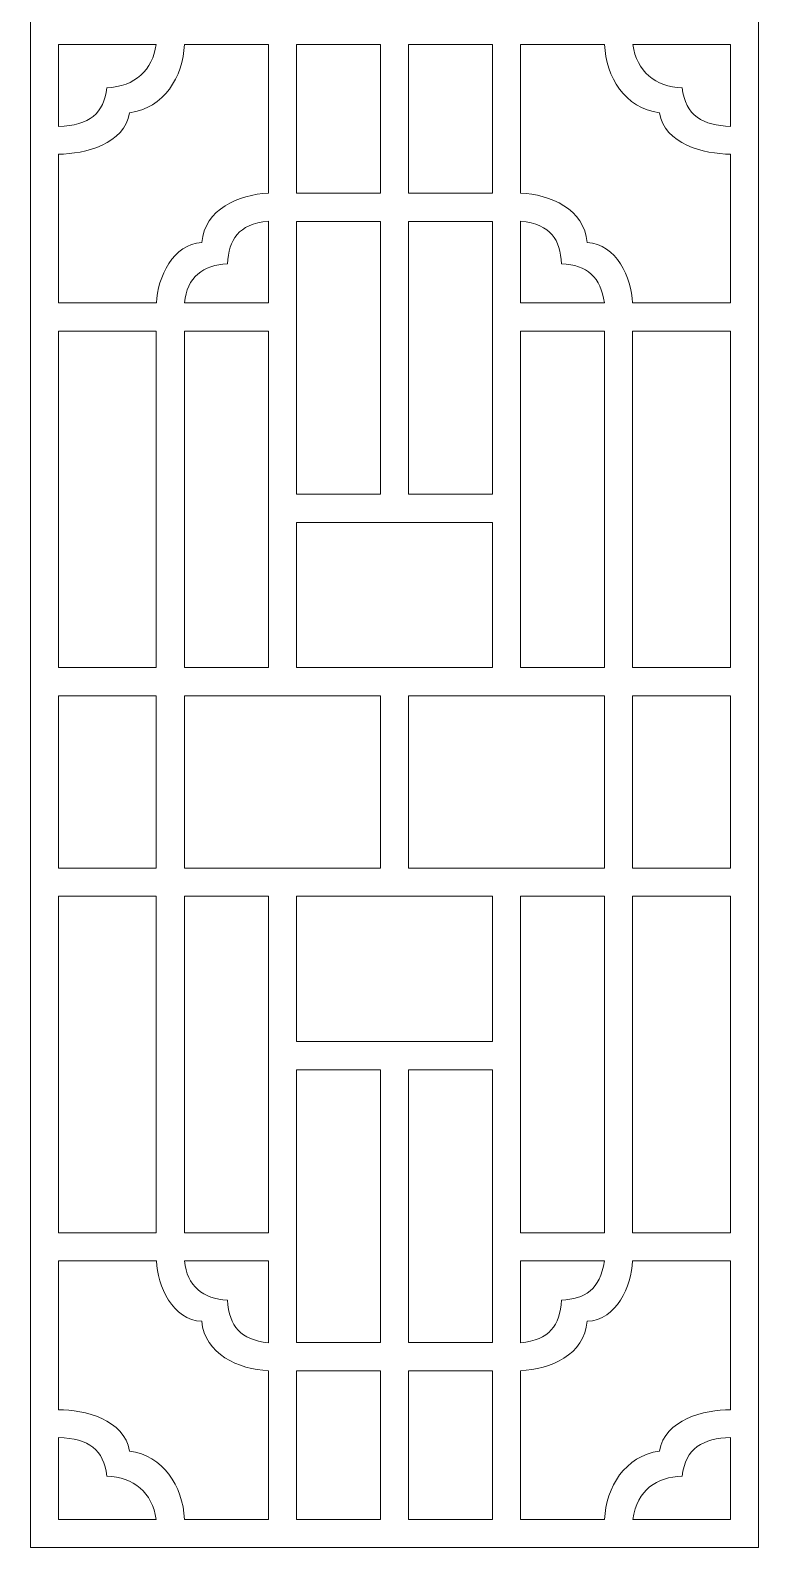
# Model space of a CAD drawing. Header units: centimetres. Extents: x -27.5 to -18.9, y -9.5 to 9.5.
# Drawn here: x -22.92 to -18.87, y -9.5 to -1.06 of the extents above; entities that cross this region are included whole.
import ezdxf

# ---------------------------------------------------------------- set-up
doc = ezdxf.new("R2010")
doc.units = ezdxf.units.CM
doc.header["$MEASUREMENT"] = 0
doc.layers.add('layer 1', color=7, linetype='Continuous')

msp = doc.modelspace()

# ---------------------------------------------------------------- linework, layer by layer
at = {"layer": 'layer 1', "color": 7, "lineweight": 9}
for points, knots in [([(-22.92398, -0.97946), (-22.92398, -0.97946), (-22.92398, -0.97946), (-22.92398, -0.97946), (-22.92398, -0.97946), (-22.92398, -0.97946), (-22.92398, -9.5), (-22.92398, -9.5), (-22.92398, -9.5), (-22.92398, -9.5), (-22.76713, -9.5), (-22.76713, -9.5), (-22.76713, -9.5), (-21.52085, -9.5), (-20.27451, -9.5), (-19.0282, -9.5), (-19.0282, -9.5), (-19.0282, -9.5), (-18.87133, -9.5), (-18.87133, -9.5), (-18.87133, -9.5), (-18.87133, -9.5), (-18.87133, -0.97946), (-18.87133, -0.97946), (-18.87133, -0.97946), (-18.87133, -0.97946), (-18.87133, 0.97946), (-18.87133, 0.97946), (-18.87133, 0.97946), (-18.87133, 0.97946), (-18.87133, 9.5), (-18.87133, 9.5), (-18.87133, 9.5), (-20.22222, 9.5), (-21.57308, 9.5), (-22.92398, 9.5), (-22.92398, 9.5), (-22.92398, 9.5), (-22.92398, 0.97946), (-22.92398, 0.97946), (-22.92398, 0.97946), (-22.92398, 0.97946), (-22.92398, -0.97946), (-22.92398, -0.97946)], [0, 0, 0, 0, 0.0833333, 0.0833333, 0.0833333, 0.0833333, 0.1666667, 0.1666667, 0.1666667, 0.1666667, 0.25, 0.25, 0.25, 0.25, 0.3333333, 0.3333333, 0.3333333, 0.3333333, 0.4166667, 0.4166667, 0.4166667, 0.4166667, 0.5, 0.5, 0.5, 0.5, 0.5833333, 0.5833333, 0.5833333, 0.5833333, 0.6666667, 0.6666667, 0.6666667, 0.6666667, 0.75, 0.75, 0.75, 0.75, 0.8333333, 0.8333333, 0.8333333, 0.8333333, 1, 1, 1, 1]), ([(-22.76713, -2.57464), (-22.76713, -2.57464), (-22.76713, -2.57464), (-22.76713, -2.57464), (-22.76713, -2.57464), (-22.76713, -2.57464), (-22.22254, -2.57464), (-22.22254, -2.57464), (-22.22254, -2.57464), (-22.21572, -2.43202), (-22.13002, -2.24451), (-21.96993, -2.23905), (-21.96993, -2.23905), (-21.95473, -2.05337), (-21.76412, -1.97028), (-21.59951, -1.96417), (-21.59951, -1.96417), (-21.59951, -1.96417), (-21.59951, -1.13633), (-21.59951, -1.13633), (-21.59951, -1.13633), (-21.59951, -1.13633), (-22.06638, -1.13633), (-22.06638, -1.13633), (-22.06638, -1.13633), (-22.07498, -1.31755), (-22.17967, -1.48953), (-22.37232, -1.51706), (-22.37232, -1.51706), (-22.39995, -1.69008), (-22.61929, -1.746), (-22.76713, -1.74691), (-22.76713, -1.74691), (-22.76713, -1.74691), (-22.76713, -2.57464), (-22.76713, -2.57464)], [0, 0, 0, 0, 0.1, 0.1, 0.1, 0.1, 0.2, 0.2, 0.2, 0.2, 0.3, 0.3, 0.3, 0.3, 0.4, 0.4, 0.4, 0.4, 0.5, 0.5, 0.5, 0.5, 0.6, 0.6, 0.6, 0.6, 0.7, 0.7, 0.7, 0.7, 0.8, 0.8, 0.8, 0.8, 1, 1, 1, 1]), ([(-22.22365, -1.13633), (-22.22365, -1.13633), (-22.22365, -1.13633), (-22.22365, -1.13633), (-22.22365, -1.13633), (-22.22365, -1.13633), (-22.76713, -1.13633), (-22.76713, -1.13633), (-22.76713, -1.13633), (-22.76713, -1.13633), (-22.76713, -1.59196), (-22.76713, -1.59196), (-22.76713, -1.59196), (-22.59351, -1.58813), (-22.51455, -1.51906), (-22.49868, -1.37766), (-22.49868, -1.37766), (-22.33959, -1.37031), (-22.24483, -1.27917), (-22.22365, -1.13633)], [0, 0, 0, 0, 0.1666667, 0.1666667, 0.1666667, 0.1666667, 0.3333333, 0.3333333, 0.3333333, 0.3333333, 0.5, 0.5, 0.5, 0.5, 0.6666667, 0.6666667, 0.6666667, 0.6666667, 1, 1, 1, 1]), ([(-20.97609, -1.13633), (-20.97609, -1.13633), (-20.97609, -1.13633), (-20.97609, -1.13633), (-20.97609, -1.13633), (-20.97609, -1.13633), (-21.44263, -1.13633), (-21.44263, -1.13633), (-21.44263, -1.13633), (-21.44263, -1.13633), (-21.44263, -1.96379), (-21.44263, -1.96379), (-21.44263, -1.96379), (-21.44263, -1.96379), (-20.97609, -1.96379), (-20.97609, -1.96379), (-20.97609, -1.96379), (-20.97609, -1.96379), (-20.97609, -1.13633), (-20.97609, -1.13633)], [0, 0, 0, 0, 0.1666667, 0.1666667, 0.1666667, 0.1666667, 0.3333333, 0.3333333, 0.3333333, 0.3333333, 0.5, 0.5, 0.5, 0.5, 0.6666667, 0.6666667, 0.6666667, 0.6666667, 1, 1, 1, 1]), ([(-20.3527, -1.13633), (-20.3527, -1.13633), (-20.3527, -1.13633), (-20.3527, -1.13633), (-20.3527, -1.13633), (-20.3527, -1.13633), (-20.81924, -1.13633), (-20.81924, -1.13633), (-20.81924, -1.13633), (-20.81924, -1.13633), (-20.81927, -1.13633), (-20.81927, -1.13633), (-20.81927, -1.13633), (-20.81927, -1.13633), (-20.81927, -1.96379), (-20.81927, -1.96379), (-20.81927, -1.96379), (-20.81927, -1.96379), (-20.3527, -1.96379), (-20.3527, -1.96379), (-20.3527, -1.96379), (-20.3527, -1.96379), (-20.3527, -1.13633), (-20.3527, -1.13633)], [0, 0, 0, 0, 0.1428571, 0.1428571, 0.1428571, 0.1428571, 0.2857143, 0.2857143, 0.2857143, 0.2857143, 0.4285714, 0.4285714, 0.4285714, 0.4285714, 0.5714286, 0.5714286, 0.5714286, 0.5714286, 0.7142857, 0.7142857, 0.7142857, 0.7142857, 1, 1, 1, 1]), ([(-19.0282, -2.57464), (-19.0282, -2.57464), (-19.0282, -2.57464), (-19.0282, -2.57464), (-19.0282, -2.57464), (-19.0282, -2.57464), (-19.0282, -1.74691), (-19.0282, -1.74691), (-19.0282, -1.74691), (-19.17595, -1.746), (-19.39543, -1.69008), (-19.42305, -1.51706), (-19.42305, -1.51706), (-19.61668, -1.48939), (-19.72038, -1.31802), (-19.72895, -1.13633), (-19.72895, -1.13633), (-19.72895, -1.13633), (-20.19582, -1.13633), (-20.19582, -1.13633), (-20.19582, -1.13633), (-20.19582, -1.13633), (-20.19582, -1.96417), (-20.19582, -1.96417), (-20.19582, -1.96417), (-20.03094, -1.9703), (-19.84099, -2.05207), (-19.82541, -2.23905), (-19.82541, -2.23905), (-19.66146, -2.24465), (-19.57942, -2.43701), (-19.57282, -2.57464), (-19.57282, -2.57464), (-19.57282, -2.57464), (-19.0282, -2.57464), (-19.0282, -2.57464)], [0, 0, 0, 0, 0.1, 0.1, 0.1, 0.1, 0.2, 0.2, 0.2, 0.2, 0.3, 0.3, 0.3, 0.3, 0.4, 0.4, 0.4, 0.4, 0.5, 0.5, 0.5, 0.5, 0.6, 0.6, 0.6, 0.6, 0.7, 0.7, 0.7, 0.7, 0.8, 0.8, 0.8, 0.8, 1, 1, 1, 1]), ([(-19.0282, -1.59196), (-19.0282, -1.59196), (-19.0282, -1.59196), (-19.0282, -1.59196), (-19.0282, -1.59196), (-19.0282, -1.59196), (-19.0282, -1.13633), (-19.0282, -1.13633), (-19.0282, -1.13633), (-19.0282, -1.13633), (-19.57169, -1.13633), (-19.57169, -1.13633), (-19.57169, -1.13633), (-19.54922, -1.28799), (-19.44695, -1.37073), (-19.29665, -1.37766), (-19.29665, -1.37766), (-19.27942, -1.53201), (-19.17975, -1.58863), (-19.0282, -1.59196)], [0, 0, 0, 0, 0.1666667, 0.1666667, 0.1666667, 0.1666667, 0.3333333, 0.3333333, 0.3333333, 0.3333333, 0.5, 0.5, 0.5, 0.5, 0.6666667, 0.6666667, 0.6666667, 0.6666667, 1, 1, 1, 1]), ([(-21.82769, -2.35722), (-21.82769, -2.35722), (-21.82769, -2.35722), (-21.82769, -2.35722), (-21.82769, -2.35722), (-21.96061, -2.36235), (-22.05396, -2.43058), (-22.06544, -2.57464), (-22.06544, -2.57464), (-22.06544, -2.57464), (-21.59951, -2.57464), (-21.59951, -2.57464), (-21.59951, -2.57464), (-21.59951, -2.57464), (-21.59951, -2.11905), (-21.59951, -2.11905), (-21.59951, -2.11905), (-21.77099, -2.13948), (-21.81718, -2.21931), (-21.82769, -2.35722)], [0, 0, 0, 0, 0.1666667, 0.1666667, 0.1666667, 0.1666667, 0.3333333, 0.3333333, 0.3333333, 0.3333333, 0.5, 0.5, 0.5, 0.5, 0.6666667, 0.6666667, 0.6666667, 0.6666667, 1, 1, 1, 1]), ([(-20.97609, -3.63852), (-20.97609, -3.63852), (-20.97609, -3.63852), (-20.97609, -3.63852), (-20.97609, -3.63852), (-20.97609, -3.63852), (-20.97609, -2.12066), (-20.97609, -2.12066), (-20.97609, -2.12066), (-20.97609, -2.12066), (-21.44263, -2.12066), (-21.44263, -2.12066), (-21.44263, -2.12066), (-21.44263, -2.12066), (-21.44263, -3.63852), (-21.44263, -3.63852), (-21.44263, -3.63852), (-21.44263, -3.63852), (-20.97609, -3.63852), (-20.97609, -3.63852)], [0, 0, 0, 0, 0.1666667, 0.1666667, 0.1666667, 0.1666667, 0.3333333, 0.3333333, 0.3333333, 0.3333333, 0.5, 0.5, 0.5, 0.5, 0.6666667, 0.6666667, 0.6666667, 0.6666667, 1, 1, 1, 1]), ([(-20.81927, -3.63852), (-20.81927, -3.63852), (-20.81927, -3.63852), (-20.81927, -3.63852), (-20.81927, -3.63852), (-20.81927, -3.63852), (-20.3527, -3.63852), (-20.3527, -3.63852), (-20.3527, -3.63852), (-20.3527, -3.63852), (-20.3527, -2.12066), (-20.3527, -2.12066), (-20.3527, -2.12066), (-20.3527, -2.12066), (-20.81927, -2.12066), (-20.81927, -2.12066), (-20.81927, -2.12066), (-20.81927, -2.12066), (-20.81927, -3.63852), (-20.81927, -3.63852)], [0, 0, 0, 0, 0.1666667, 0.1666667, 0.1666667, 0.1666667, 0.3333333, 0.3333333, 0.3333333, 0.3333333, 0.5, 0.5, 0.5, 0.5, 0.6666667, 0.6666667, 0.6666667, 0.6666667, 1, 1, 1, 1]), ([(-19.72992, -2.57456), (-19.72992, -2.57456), (-19.72992, -2.57456), (-19.72992, -2.57456), (-19.72992, -2.57456), (-19.75024, -2.43269), (-19.82446, -2.36273), (-19.96764, -2.35722), (-19.96764, -2.35722), (-19.97803, -2.22147), (-20.02254, -2.13968), (-20.19582, -2.11905), (-20.19582, -2.11905), (-20.19582, -2.11905), (-20.19582, -2.57464), (-20.19582, -2.57464), (-20.19582, -2.57464), (-20.19582, -2.57464), (-19.72989, -2.57464), (-19.72989, -2.57464), (-19.72989, -2.57464), (-19.72989, -2.57464), (-19.72992, -2.57456), (-19.72992, -2.57456)], [0, 0, 0, 0, 0.1428571, 0.1428571, 0.1428571, 0.1428571, 0.2857143, 0.2857143, 0.2857143, 0.2857143, 0.4285714, 0.4285714, 0.4285714, 0.4285714, 0.5714286, 0.5714286, 0.5714286, 0.5714286, 0.7142857, 0.7142857, 0.7142857, 0.7142857, 1, 1, 1, 1]), ([(-22.76713, -4.60376), (-22.76713, -4.60376), (-22.76713, -4.60376), (-22.76713, -4.60376), (-22.76713, -4.60376), (-22.76713, -4.60376), (-22.22292, -4.60376), (-22.22292, -4.60376), (-22.22292, -4.60376), (-22.22292, -4.60376), (-22.22292, -2.73151), (-22.22292, -2.73151), (-22.22292, -2.73151), (-22.22292, -2.73151), (-22.76713, -2.73151), (-22.76713, -2.73151), (-22.76713, -2.73151), (-22.76713, -2.73151), (-22.76713, -4.60376), (-22.76713, -4.60376)], [0, 0, 0, 0, 0.1666667, 0.1666667, 0.1666667, 0.1666667, 0.3333333, 0.3333333, 0.3333333, 0.3333333, 0.5, 0.5, 0.5, 0.5, 0.6666667, 0.6666667, 0.6666667, 0.6666667, 1, 1, 1, 1]), ([(-21.59951, -4.60376), (-21.59951, -4.60376), (-21.59951, -4.60376), (-21.59951, -4.60376), (-21.59951, -4.60376), (-21.59951, -4.60376), (-22.06608, -4.60376), (-22.06608, -4.60376), (-22.06608, -4.60376), (-22.06608, -4.26459), (-22.06608, -3.07072), (-22.06608, -2.73151), (-22.06608, -2.73151), (-22.06608, -2.73151), (-21.59951, -2.73151), (-21.59951, -2.73151), (-21.59951, -2.73151), (-21.59951, -3.07072), (-21.59951, -4.26459), (-21.59951, -4.60376)], [0, 0, 0, 0, 0.1666667, 0.1666667, 0.1666667, 0.1666667, 0.3333333, 0.3333333, 0.3333333, 0.3333333, 0.5, 0.5, 0.5, 0.5, 0.6666667, 0.6666667, 0.6666667, 0.6666667, 1, 1, 1, 1]), ([(-20.19582, -4.60376), (-20.19582, -4.60376), (-20.19582, -4.60376), (-20.19582, -4.60376), (-20.19582, -4.60376), (-20.19582, -4.26459), (-20.19582, -3.07072), (-20.19582, -2.73151), (-20.19582, -2.73151), (-20.19582, -2.73151), (-19.72925, -2.73151), (-19.72925, -2.73151), (-19.72925, -2.73151), (-19.72925, -3.07072), (-19.72925, -4.26459), (-19.72925, -4.60376), (-19.72925, -4.60376), (-19.72925, -4.60376), (-20.19582, -4.60376), (-20.19582, -4.60376)], [0, 0, 0, 0, 0.1666667, 0.1666667, 0.1666667, 0.1666667, 0.3333333, 0.3333333, 0.3333333, 0.3333333, 0.5, 0.5, 0.5, 0.5, 0.6666667, 0.6666667, 0.6666667, 0.6666667, 1, 1, 1, 1]), ([(-19.0282, -4.60376), (-19.0282, -4.60376), (-19.0282, -4.60376), (-19.0282, -4.60376), (-19.0282, -4.60376), (-19.0282, -4.60376), (-19.0282, -2.73151), (-19.0282, -2.73151), (-19.0282, -2.73151), (-19.0282, -2.73151), (-19.5724, -2.73151), (-19.5724, -2.73151), (-19.5724, -2.73151), (-19.5724, -2.73151), (-19.5724, -4.60376), (-19.5724, -4.60376), (-19.5724, -4.60376), (-19.5724, -4.60376), (-19.0282, -4.60376), (-19.0282, -4.60376)], [0, 0, 0, 0, 0.1666667, 0.1666667, 0.1666667, 0.1666667, 0.3333333, 0.3333333, 0.3333333, 0.3333333, 0.5, 0.5, 0.5, 0.5, 0.6666667, 0.6666667, 0.6666667, 0.6666667, 1, 1, 1, 1]), ([(-20.3527, -3.79539), (-20.3527, -3.79539), (-20.3527, -3.79539), (-20.3527, -3.79539), (-20.3527, -3.79539), (-20.3527, -3.79539), (-20.3527, -4.60376), (-20.3527, -4.60376), (-20.3527, -4.60376), (-20.3527, -4.60376), (-21.44263, -4.60376), (-21.44263, -4.60376), (-21.44263, -4.60376), (-21.44263, -4.60376), (-21.44263, -3.79539), (-21.44263, -3.79539), (-21.44263, -3.79539), (-21.44263, -3.79539), (-20.3527, -3.79539), (-20.3527, -3.79539)], [0, 0, 0, 0, 0.1666667, 0.1666667, 0.1666667, 0.1666667, 0.3333333, 0.3333333, 0.3333333, 0.3333333, 0.5, 0.5, 0.5, 0.5, 0.6666667, 0.6666667, 0.6666667, 0.6666667, 1, 1, 1, 1]), ([(-22.22292, -5.71885), (-22.22292, -5.71885), (-22.22292, -5.71885), (-22.22292, -5.71885), (-22.22292, -5.71885), (-22.22292, -5.71885), (-22.76713, -5.71885), (-22.76713, -5.71885), (-22.76713, -5.71885), (-22.76713, -5.71885), (-22.76713, -4.76064), (-22.76713, -4.76064), (-22.76713, -4.76064), (-22.76713, -4.76064), (-22.22292, -4.76064), (-22.22292, -4.76064), (-22.22292, -4.76064), (-22.22292, -4.76064), (-22.22292, -5.71885), (-22.22292, -5.71885)], [0, 0, 0, 0, 0.1666667, 0.1666667, 0.1666667, 0.1666667, 0.3333333, 0.3333333, 0.3333333, 0.3333333, 0.5, 0.5, 0.5, 0.5, 0.6666667, 0.6666667, 0.6666667, 0.6666667, 1, 1, 1, 1]), ([(-20.97609, -5.71885), (-20.97609, -5.71885), (-20.97609, -5.71885), (-20.97609, -5.71885), (-20.97609, -5.71885), (-20.97609, -5.71885), (-22.06608, -5.71885), (-22.06608, -5.71885), (-22.06608, -5.71885), (-22.06608, -5.71885), (-22.06608, -4.76064), (-22.06608, -4.76064), (-22.06608, -4.76064), (-22.06608, -4.76064), (-20.97609, -4.76064), (-20.97609, -4.76064), (-20.97609, -4.76064), (-20.97609, -4.76064), (-20.97609, -5.71885), (-20.97609, -5.71885)], [0, 0, 0, 0, 0.1666667, 0.1666667, 0.1666667, 0.1666667, 0.3333333, 0.3333333, 0.3333333, 0.3333333, 0.5, 0.5, 0.5, 0.5, 0.6666667, 0.6666667, 0.6666667, 0.6666667, 1, 1, 1, 1]), ([(-19.72925, -5.71885), (-19.72925, -5.71885), (-19.72925, -5.71885), (-19.72925, -5.71885), (-19.72925, -5.71885), (-19.72925, -5.71885), (-20.81927, -5.71885), (-20.81927, -5.71885), (-20.81927, -5.71885), (-20.81927, -5.71885), (-20.81927, -4.76064), (-20.81927, -4.76064), (-20.81927, -4.76064), (-20.81927, -4.76064), (-19.72925, -4.76064), (-19.72925, -4.76064), (-19.72925, -4.76064), (-19.72925, -4.76064), (-19.72925, -5.71885), (-19.72925, -5.71885)], [0, 0, 0, 0, 0.1666667, 0.1666667, 0.1666667, 0.1666667, 0.3333333, 0.3333333, 0.3333333, 0.3333333, 0.5, 0.5, 0.5, 0.5, 0.6666667, 0.6666667, 0.6666667, 0.6666667, 1, 1, 1, 1]), ([(-19.0282, -5.71885), (-19.0282, -5.71885), (-19.0282, -5.71885), (-19.0282, -5.71885), (-19.0282, -5.71885), (-19.0282, -5.71885), (-19.5724, -5.71885), (-19.5724, -5.71885), (-19.5724, -5.71885), (-19.5724, -5.71885), (-19.5724, -4.76064), (-19.5724, -4.76064), (-19.5724, -4.76064), (-19.5724, -4.76064), (-19.0282, -4.76064), (-19.0282, -4.76064), (-19.0282, -4.76064), (-19.0282, -4.76064), (-19.0282, -5.71885), (-19.0282, -5.71885)], [0, 0, 0, 0, 0.1666667, 0.1666667, 0.1666667, 0.1666667, 0.3333333, 0.3333333, 0.3333333, 0.3333333, 0.5, 0.5, 0.5, 0.5, 0.6666667, 0.6666667, 0.6666667, 0.6666667, 1, 1, 1, 1]), ([(-22.76713, -5.87569), (-22.76713, -5.87569), (-22.76713, -5.87569), (-22.76713, -5.87569), (-22.76713, -5.87569), (-22.76713, -5.87569), (-22.22292, -5.87569), (-22.22292, -5.87569), (-22.22292, -5.87569), (-22.22292, -5.87569), (-22.22292, -7.74796), (-22.22292, -7.74796), (-22.22292, -7.74796), (-22.22292, -7.74796), (-22.76713, -7.74796), (-22.76713, -7.74796), (-22.76713, -7.74796), (-22.76713, -7.74796), (-22.76713, -5.87569), (-22.76713, -5.87569)], [0, 0, 0, 0, 0.1666667, 0.1666667, 0.1666667, 0.1666667, 0.3333333, 0.3333333, 0.3333333, 0.3333333, 0.5, 0.5, 0.5, 0.5, 0.6666667, 0.6666667, 0.6666667, 0.6666667, 1, 1, 1, 1]), ([(-21.59951, -5.87569), (-21.59951, -5.87569), (-21.59951, -5.87569), (-21.59951, -5.87569), (-21.59951, -5.87569), (-21.59951, -5.87569), (-22.06608, -5.87569), (-22.06608, -5.87569), (-22.06608, -5.87569), (-22.06608, -6.21486), (-22.06608, -7.40877), (-22.06608, -7.74796), (-22.06608, -7.74796), (-22.06608, -7.74796), (-21.59951, -7.74796), (-21.59951, -7.74796), (-21.59951, -7.74796), (-21.59951, -7.40877), (-21.59951, -6.21486), (-21.59951, -5.87569)], [0, 0, 0, 0, 0.1666667, 0.1666667, 0.1666667, 0.1666667, 0.3333333, 0.3333333, 0.3333333, 0.3333333, 0.5, 0.5, 0.5, 0.5, 0.6666667, 0.6666667, 0.6666667, 0.6666667, 1, 1, 1, 1]), ([(-20.3527, -6.6841), (-20.3527, -6.6841), (-20.3527, -6.6841), (-20.3527, -6.6841), (-20.3527, -6.6841), (-20.3527, -6.6841), (-20.3527, -5.87569), (-20.3527, -5.87569), (-20.3527, -5.87569), (-20.3527, -5.87569), (-21.44263, -5.87569), (-21.44263, -5.87569), (-21.44263, -5.87569), (-21.44263, -5.87569), (-21.44263, -6.6841), (-21.44263, -6.6841), (-21.44263, -6.6841), (-21.44263, -6.6841), (-20.3527, -6.6841), (-20.3527, -6.6841)], [0, 0, 0, 0, 0.1666667, 0.1666667, 0.1666667, 0.1666667, 0.3333333, 0.3333333, 0.3333333, 0.3333333, 0.5, 0.5, 0.5, 0.5, 0.6666667, 0.6666667, 0.6666667, 0.6666667, 1, 1, 1, 1]), ([(-20.19582, -5.87569), (-20.19582, -5.87569), (-20.19582, -5.87569), (-20.19582, -5.87569), (-20.19582, -5.87569), (-20.19582, -6.21486), (-20.19582, -7.40877), (-20.19582, -7.74796), (-20.19582, -7.74796), (-20.19582, -7.74796), (-19.72925, -7.74796), (-19.72925, -7.74796), (-19.72925, -7.74796), (-19.72925, -7.40877), (-19.72925, -6.21486), (-19.72925, -5.87569), (-19.72925, -5.87569), (-19.72925, -5.87569), (-20.19582, -5.87569), (-20.19582, -5.87569)], [0, 0, 0, 0, 0.1666667, 0.1666667, 0.1666667, 0.1666667, 0.3333333, 0.3333333, 0.3333333, 0.3333333, 0.5, 0.5, 0.5, 0.5, 0.6666667, 0.6666667, 0.6666667, 0.6666667, 1, 1, 1, 1]), ([(-19.0282, -5.87569), (-19.0282, -5.87569), (-19.0282, -5.87569), (-19.0282, -5.87569), (-19.0282, -5.87569), (-19.0282, -5.87569), (-19.0282, -7.74796), (-19.0282, -7.74796), (-19.0282, -7.74796), (-19.0282, -7.74796), (-19.5724, -7.74796), (-19.5724, -7.74796), (-19.5724, -7.74796), (-19.5724, -7.74796), (-19.5724, -5.87569), (-19.5724, -5.87569), (-19.5724, -5.87569), (-19.5724, -5.87569), (-19.0282, -5.87569), (-19.0282, -5.87569)], [0, 0, 0, 0, 0.1666667, 0.1666667, 0.1666667, 0.1666667, 0.3333333, 0.3333333, 0.3333333, 0.3333333, 0.5, 0.5, 0.5, 0.5, 0.6666667, 0.6666667, 0.6666667, 0.6666667, 1, 1, 1, 1]), ([(-20.97609, -6.84097), (-20.97609, -6.84097), (-20.97609, -6.84097), (-20.97609, -6.84097), (-20.97609, -6.84097), (-20.97609, -6.84097), (-20.97609, -8.3588), (-20.97609, -8.3588), (-20.97609, -8.3588), (-20.97609, -8.3588), (-21.44263, -8.3588), (-21.44263, -8.3588), (-21.44263, -8.3588), (-21.44263, -8.3588), (-21.44263, -6.84097), (-21.44263, -6.84097), (-21.44263, -6.84097), (-21.44263, -6.84097), (-20.97609, -6.84097), (-20.97609, -6.84097)], [0, 0, 0, 0, 0.1666667, 0.1666667, 0.1666667, 0.1666667, 0.3333333, 0.3333333, 0.3333333, 0.3333333, 0.5, 0.5, 0.5, 0.5, 0.6666667, 0.6666667, 0.6666667, 0.6666667, 1, 1, 1, 1]), ([(-20.81927, -6.84097), (-20.81927, -6.84097), (-20.81927, -6.84097), (-20.81927, -6.84097), (-20.81927, -6.84097), (-20.81927, -6.84097), (-20.3527, -6.84097), (-20.3527, -6.84097), (-20.3527, -6.84097), (-20.3527, -6.84097), (-20.3527, -8.3588), (-20.3527, -8.3588), (-20.3527, -8.3588), (-20.3527, -8.3588), (-20.81927, -8.3588), (-20.81927, -8.3588), (-20.81927, -8.3588), (-20.81927, -8.3588), (-20.81927, -6.84097), (-20.81927, -6.84097)], [0, 0, 0, 0, 0.1666667, 0.1666667, 0.1666667, 0.1666667, 0.3333333, 0.3333333, 0.3333333, 0.3333333, 0.5, 0.5, 0.5, 0.5, 0.6666667, 0.6666667, 0.6666667, 0.6666667, 1, 1, 1, 1]), ([(-22.76713, -7.90484), (-22.76713, -7.90484), (-22.76713, -7.90484), (-22.76713, -7.90484), (-22.76713, -7.90484), (-22.76713, -7.90484), (-22.22254, -7.90484), (-22.22254, -7.90484), (-22.22254, -7.90484), (-22.21597, -8.04245), (-22.1327, -8.23486), (-21.96993, -8.24041), (-21.96993, -8.24041), (-21.95515, -8.42107), (-21.76433, -8.50918), (-21.59951, -8.51531), (-21.59951, -8.51531), (-21.59951, -8.51531), (-21.59951, -9.34312), (-21.59951, -9.34312), (-21.59951, -9.34312), (-21.59951, -9.34312), (-22.06638, -9.34312), (-22.06638, -9.34312), (-22.06638, -9.34312), (-22.07537, -9.15412), (-22.18685, -8.98892), (-22.37232, -8.96242), (-22.37232, -8.96242), (-22.4006, -8.78544), (-22.62257, -8.73346), (-22.76713, -8.73257), (-22.76713, -8.73257), (-22.76713, -8.73257), (-22.76713, -7.90484), (-22.76713, -7.90484)], [0, 0, 0, 0, 0.1, 0.1, 0.1, 0.1, 0.2, 0.2, 0.2, 0.2, 0.3, 0.3, 0.3, 0.3, 0.4, 0.4, 0.4, 0.4, 0.5, 0.5, 0.5, 0.5, 0.6, 0.6, 0.6, 0.6, 0.7, 0.7, 0.7, 0.7, 0.8, 0.8, 0.8, 0.8, 1, 1, 1, 1]), ([(-21.82769, -8.12227), (-21.82769, -8.12227), (-21.82769, -8.12227), (-21.82769, -8.12227), (-21.82769, -8.12227), (-21.96185, -8.11708), (-22.05435, -8.04372), (-22.06544, -7.90484), (-22.06544, -7.90484), (-22.06544, -7.90484), (-21.59951, -7.90484), (-21.59951, -7.90484), (-21.59951, -7.90484), (-21.59951, -7.90484), (-21.59951, -8.36044), (-21.59951, -8.36044), (-21.59951, -8.36044), (-21.75513, -8.34189), (-21.81624, -8.27255), (-21.82769, -8.12227)], [0, 0, 0, 0, 0.1666667, 0.1666667, 0.1666667, 0.1666667, 0.3333333, 0.3333333, 0.3333333, 0.3333333, 0.5, 0.5, 0.5, 0.5, 0.6666667, 0.6666667, 0.6666667, 0.6666667, 1, 1, 1, 1]), ([(-19.0282, -7.90484), (-19.0282, -7.90484), (-19.0282, -7.90484), (-19.0282, -7.90484), (-19.0282, -7.90484), (-19.0282, -7.90484), (-19.0282, -8.73257), (-19.0282, -8.73257), (-19.0282, -8.73257), (-19.17252, -8.73346), (-19.39482, -8.78561), (-19.42305, -8.96242), (-19.42305, -8.96242), (-19.61485, -8.98981), (-19.72049, -9.16354), (-19.72895, -9.34312), (-19.72895, -9.34312), (-19.72895, -9.34312), (-20.19582, -9.34312), (-20.19582, -9.34312), (-20.19582, -9.34312), (-20.19582, -9.34312), (-20.19582, -8.51531), (-20.19582, -8.51531), (-20.19582, -8.51531), (-20.03102, -8.50918), (-19.84093, -8.4269), (-19.82541, -8.24041), (-19.82541, -8.24041), (-19.65988, -8.23478), (-19.57945, -8.04328), (-19.57282, -7.90484), (-19.57282, -7.90484), (-19.57282, -7.90484), (-19.0282, -7.90484), (-19.0282, -7.90484)], [0, 0, 0, 0, 0.1, 0.1, 0.1, 0.1, 0.2, 0.2, 0.2, 0.2, 0.3, 0.3, 0.3, 0.3, 0.4, 0.4, 0.4, 0.4, 0.5, 0.5, 0.5, 0.5, 0.6, 0.6, 0.6, 0.6, 0.7, 0.7, 0.7, 0.7, 0.8, 0.8, 0.8, 0.8, 1, 1, 1, 1]), ([(-19.72992, -7.90492), (-19.72992, -7.90492), (-19.72992, -7.90492), (-19.72992, -7.90492), (-19.72992, -7.90492), (-19.75271, -8.06396), (-19.83882, -8.11731), (-19.96764, -8.12227), (-19.96764, -8.12227), (-19.97884, -8.26858), (-20.03413, -8.34116), (-20.19582, -8.36044), (-20.19582, -8.36044), (-20.19582, -8.36044), (-20.19582, -7.90484), (-20.19582, -7.90484), (-20.19582, -7.90484), (-20.19582, -7.90484), (-19.72989, -7.90484), (-19.72989, -7.90484), (-19.72989, -7.90484), (-19.72989, -7.90484), (-19.72992, -7.90492), (-19.72992, -7.90492)], [0, 0, 0, 0, 0.1428571, 0.1428571, 0.1428571, 0.1428571, 0.2857143, 0.2857143, 0.2857143, 0.2857143, 0.4285714, 0.4285714, 0.4285714, 0.4285714, 0.5714286, 0.5714286, 0.5714286, 0.5714286, 0.7142857, 0.7142857, 0.7142857, 0.7142857, 1, 1, 1, 1]), ([(-20.97609, -9.34312), (-20.97609, -9.34312), (-20.97609, -9.34312), (-20.97609, -9.34312), (-20.97609, -9.34312), (-20.97609, -9.34312), (-21.44263, -9.34312), (-21.44263, -9.34312), (-21.44263, -9.34312), (-21.44263, -9.34312), (-21.44263, -8.51567), (-21.44263, -8.51567), (-21.44263, -8.51567), (-21.44263, -8.51567), (-20.97609, -8.51567), (-20.97609, -8.51567), (-20.97609, -8.51567), (-20.97609, -8.51567), (-20.97609, -9.34312), (-20.97609, -9.34312)], [0, 0, 0, 0, 0.1666667, 0.1666667, 0.1666667, 0.1666667, 0.3333333, 0.3333333, 0.3333333, 0.3333333, 0.5, 0.5, 0.5, 0.5, 0.6666667, 0.6666667, 0.6666667, 0.6666667, 1, 1, 1, 1]), ([(-20.3527, -9.34312), (-20.3527, -9.34312), (-20.3527, -9.34312), (-20.3527, -9.34312), (-20.3527, -9.34312), (-20.3527, -9.34312), (-20.81927, -9.34312), (-20.81927, -9.34312), (-20.81927, -9.34312), (-20.81927, -9.34312), (-20.81927, -8.51567), (-20.81927, -8.51567), (-20.81927, -8.51567), (-20.81927, -8.51567), (-20.3527, -8.51567), (-20.3527, -8.51567), (-20.3527, -8.51567), (-20.3527, -8.51567), (-20.3527, -9.34312), (-20.3527, -9.34312)], [0, 0, 0, 0, 0.1666667, 0.1666667, 0.1666667, 0.1666667, 0.3333333, 0.3333333, 0.3333333, 0.3333333, 0.5, 0.5, 0.5, 0.5, 0.6666667, 0.6666667, 0.6666667, 0.6666667, 1, 1, 1, 1]), ([(-22.22365, -9.34312), (-22.22365, -9.34312), (-22.22365, -9.34312), (-22.22365, -9.34312), (-22.22365, -9.34312), (-22.22365, -9.34312), (-22.76713, -9.34312), (-22.76713, -9.34312), (-22.76713, -9.34312), (-22.76713, -9.34312), (-22.76713, -8.8875), (-22.76713, -8.8875), (-22.76713, -8.8875), (-22.59817, -8.89125), (-22.5151, -8.95549), (-22.49868, -9.1018), (-22.49868, -9.1018), (-22.34841, -9.10876), (-22.24611, -9.19149), (-22.22365, -9.34312)], [0, 0, 0, 0, 0.1666667, 0.1666667, 0.1666667, 0.1666667, 0.3333333, 0.3333333, 0.3333333, 0.3333333, 0.5, 0.5, 0.5, 0.5, 0.6666667, 0.6666667, 0.6666667, 0.6666667, 1, 1, 1, 1]), ([(-19.0282, -8.8875), (-19.0282, -8.8875), (-19.0282, -8.8875), (-19.0282, -8.8875), (-19.0282, -8.8875), (-19.0282, -8.8875), (-19.0282, -9.34312), (-19.0282, -9.34312), (-19.0282, -9.34312), (-19.0282, -9.34312), (-19.57169, -9.34312), (-19.57169, -9.34312), (-19.57169, -9.34312), (-19.54687, -9.17557), (-19.43786, -9.10834), (-19.29665, -9.1018), (-19.29665, -9.1018), (-19.27942, -8.94745), (-19.17975, -8.89086), (-19.0282, -8.8875)], [0, 0, 0, 0, 0.1666667, 0.1666667, 0.1666667, 0.1666667, 0.3333333, 0.3333333, 0.3333333, 0.3333333, 0.5, 0.5, 0.5, 0.5, 0.6666667, 0.6666667, 0.6666667, 0.6666667, 1, 1, 1, 1])]:
    msp.add_open_spline(points, degree=3, knots=knots, dxfattribs=at)

doc.saveas('drawing.dxf')
